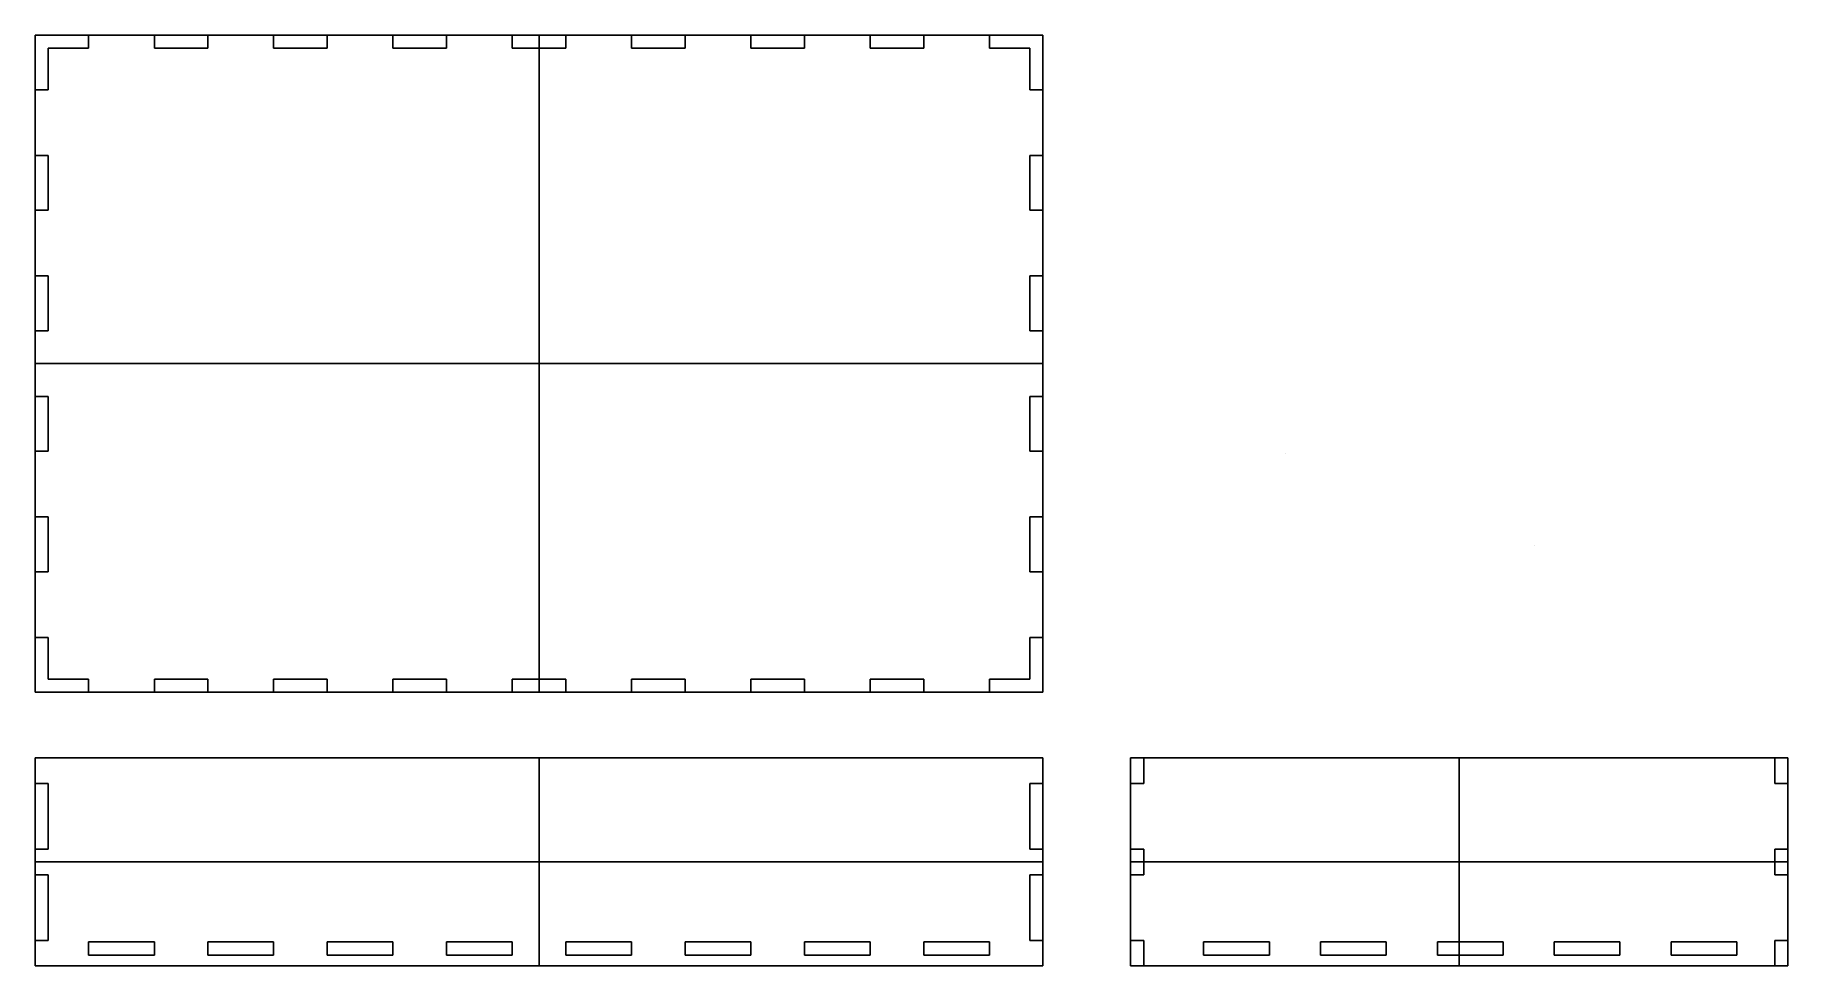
# Model space of a CAD drawing. Header units: millimetres. Extents: x 0 to 800, y -125 to 300.
import ezdxf

# ---------------------------------------------------------------- set-up
doc = ezdxf.new("R2010")
doc.units = ezdxf.units.MM
doc.layers.get('0').update_dxf_attribs({"lineweight": 25, "true_color": 0xffffff})
doc.layers.add('guides', color=1, linetype='Continuous', lineweight=25, true_color=0xff0000)

msp = doc.modelspace()

# ---------------------------------------------------------------- linework, layer by layer
for p, q in [((24.44, 294), (24.44, 300)), ((24.44, 300), (54.44, 300)), ((54.44, 300), (54.44, 294)), ((78.89, 294), (78.89, 300)), ((78.89, 300), (108.89, 300)), ((108.89, 300), (108.89, 294)), ((133.33, 294), (133.33, 300)), ((133.33, 300), (163.33, 300)), ((163.33, 300), (163.33, 294)), ((187.78, 294), (187.78, 300)), ((187.78, 300), (217.78, 300)), ((217.78, 300), (217.78, 294)), ((242.22, 294), (242.22, 300)), ((242.22, 300), (272.22, 300)), ((272.22, 300), (272.22, 294)), ((296.67, 294), (296.67, 300)), ((296.67, 300), (326.67, 300)), ((326.67, 300), (326.67, 294)), ((351.11, 294), (351.11, 300)), ((351.11, 300), (381.11, 300)), ((381.11, 300), (381.11, 294)), ((405.56, 294), (405.56, 300)), ((405.56, 300), (435.56, 300)), ((435.56, 300), (435.56, 294)), ((6, 275), (6, 294)), ((6, 294), (24.44, 294)), ((54.44, 294), (78.89, 294)), ((108.89, 294), (133.33, 294)), ((163.33, 294), (187.78, 294)), ((217.78, 294), (242.22, 294)), ((272.22, 294), (296.67, 294)), ((326.67, 294), (351.11, 294)), ((381.11, 294), (405.56, 294)), ((435.56, 294), (454, 294)), ((454, 294), (454, 275)), ((0, 245), (0, 275)), ((0, 275), (6, 275)), ((454, 275), (460, 275)), ((460, 275), (460, 245)), ((6, 245), (0, 245)), ((6, 220), (6, 245)), ((460, 245), (454, 245)), ((454, 245), (454, 220)), ((0, 190), (0, 220)), ((0, 220), (6, 220)), ((454, 220), (460, 220)), ((460, 220), (460, 190)), ((6, 190), (0, 190)), ((6, 165), (6, 190)), ((460, 190), (454, 190)), ((454, 190), (454, 165)), ((0, 135), (0, 165)), ((0, 165), (6, 165)), ((454, 165), (460, 165)), ((460, 165), (460, 135)), ((6, 135), (0, 135)), ((6, 110), (6, 135)), ((460, 135), (454, 135)), ((454, 135), (454, 110)), ((0, 80), (0, 110)), ((0, 110), (6, 110)), ((454, 110), (460, 110)), ((460, 110), (460, 80)), ((460, 80), (454, 80)), ((454, 80), (454, 55)), ((6, 80), (0, 80)), ((6, 55), (6, 80)), ((0, 25), (0, 55)), ((0, 55), (6, 55)), ((454, 55), (460, 55)), ((460, 55), (460, 25)), ((6, 25), (0, 25)), ((6, 6), (6, 25)), ((460, 25), (454, 25)), ((454, 25), (454, 6)), ((24.44, 6), (6, 6)), ((24.44, 0), (24.44, 6)), ((54.44, 0), (24.44, 0)), ((78.89, 6), (54.44, 6)), ((54.44, 6), (54.44, 0)), ((78.89, 0), (78.89, 6)), ((108.89, 0), (78.89, 0)), ((133.33, 6), (108.89, 6)), ((108.89, 6), (108.89, 0)), ((133.33, 0), (133.33, 6)), ((163.33, 0), (133.33, 0)), ((187.78, 6), (163.33, 6)), ((163.33, 6), (163.33, 0)), ((187.78, 0), (187.78, 6)), ((217.78, 0), (187.78, 0)), ((242.22, 6), (217.78, 6)), ((217.78, 6), (217.78, 0)), ((242.22, 0), (242.22, 6)), ((272.22, 0), (242.22, 0)), ((296.67, 6), (272.22, 6)), ((272.22, 6), (272.22, 0)), ((296.67, 0), (296.67, 6)), ((326.67, 0), (296.67, 0)), ((351.11, 6), (326.67, 6)), ((326.67, 6), (326.67, 0)), ((351.11, 0), (351.11, 6)), ((381.11, 0), (351.11, 0)), ((405.56, 6), (381.11, 6)), ((381.11, 6), (381.11, 0)), ((405.56, 0), (405.56, 6)), ((454, 6), (435.56, 6)), ((435.56, 6), (435.56, 0)), ((435.56, 0), (405.56, 0)), ((0, -41.67), (0, -30)), ((0, -30), (460, -30)), ((460, -30), (460, -41.67)), ((506, -30), (506, -41.67)), ((794, -30), (506, -30)), ((794, -41.67), (794, -30)), ((6, -41.67), (0, -41.67)), ((6, -71.67), (6, -41.67)), ((460, -41.67), (454, -41.67)), ((454, -41.67), (454, -71.67)), ((506, -41.67), (500, -41.67)), ((500, -41.67), (500, -71.67)), ((800, -41.67), (794, -41.67)), ((800, -71.67), (800, -41.67)), ((0, -83.33), (0, -71.67)), ((0, -71.67), (6, -71.67)), ((454, -71.67), (460, -71.67)), ((460, -71.67), (460, -83.33)), ((500, -71.67), (506, -71.67)), ((506, -71.67), (506, -83.33)), ((794, -83.33), (794, -71.67)), ((794, -71.67), (800, -71.67)), ((6, -83.33), (0, -83.33)), ((6, -113.33), (6, -83.33)), ((460, -83.33), (454, -83.33)), ((454, -83.33), (454, -113.33)), ((506, -83.33), (500, -83.33)), ((500, -83.33), (500, -113.33)), ((800, -83.33), (794, -83.33)), ((800, -113.33), (800, -83.33)), ((0, -125), (0, -113.33)), ((0, -113.33), (6, -113.33)), ((24.44, -114), (54.44, -114)), ((24.44, -114), (24.44, -120)), ((24.44, -120), (54.44, -120)), ((54.44, -120), (54.44, -114)), ((78.89, -114), (108.89, -114)), ((78.89, -114), (78.89, -120)), ((78.89, -120), (108.89, -120)), ((108.89, -120), (108.89, -114)), ((133.33, -114), (163.33, -114)), ((133.33, -114), (133.33, -120)), ((133.33, -120), (163.33, -120)), ((163.33, -120), (163.33, -114)), ((187.78, -114), (217.78, -114)), ((187.78, -114), (187.78, -120)), ((187.78, -120), (217.78, -120)), ((217.78, -120), (217.78, -114)), ((242.22, -114), (272.22, -114)), ((242.22, -114), (242.22, -120)), ((242.22, -120), (272.22, -120)), ((272.22, -120), (272.22, -114)), ((296.67, -114), (326.67, -114)), ((296.67, -114), (296.67, -120)), ((296.67, -120), (326.67, -120)), ((326.67, -120), (326.67, -114)), ((351.11, -114), (381.11, -114)), ((351.11, -114), (351.11, -120)), ((351.11, -120), (381.11, -120)), ((381.11, -120), (381.11, -114)), ((405.56, -114), (435.56, -114)), ((405.56, -114), (405.56, -120)), ((405.56, -120), (435.56, -120)), ((435.56, -120), (435.56, -114)), ((454, -113.33), (460, -113.33)), ((460, -113.33), (460, -125)), ((500, -113.33), (506, -113.33)), ((506, -113.33), (506, -125)), ((533.33, -114), (563.33, -114)), ((533.33, -114), (533.33, -120)), ((533.33, -120), (563.33, -120)), ((563.33, -120), (563.33, -114)), ((586.67, -114), (616.67, -114)), ((586.67, -114), (586.67, -120)), ((586.67, -120), (616.67, -120)), ((616.67, -120), (616.67, -114)), ((640, -114), (670, -114)), ((640, -114), (640, -120)), ((640, -120), (670, -120)), ((670, -120), (670, -114)), ((693.33, -114), (723.33, -114)), ((693.33, -114), (693.33, -120)), ((693.33, -120), (723.33, -120)), ((723.33, -120), (723.33, -114)), ((746.67, -114), (776.67, -114)), ((746.67, -114), (746.67, -120)), ((746.67, -120), (776.67, -120)), ((776.67, -120), (776.67, -114)), ((794, -125), (794, -113.33)), ((794, -113.33), (800, -113.33)), ((460, -125), (0, -125)), ((506, -125), (794, -125))]:
    msp.add_line(p, q)
at = {"layer": 'guides'}
for p, q in [((460, 300), (0, 300)), ((0, 300), (0, 0)), ((230, 0), (230, 300)), ((460, 0), (460, 300)), ((460, 150), (0, 150)), ((570.72, 109.07), (570.72, 109.07)), ((684.12, 67.16), (684.12, 67.16)), ((684.12, 67.16), (684.12, 67.16)), ((684.12, 67.16), (684.12, 67.16)), ((684.12, 67.16), (684.12, 67.16)), ((0, 0), (460, 0)), ((0, -30), (460, -30)), ((0, -125), (0, -30)), ((230, -30), (230, -125)), ((460, -30), (460, -125)), ((500, -30), (800, -30)), ((500, -125), (500, -30)), ((650, -30), (650, -125)), ((800, -30), (800, -125)), ((460, -77.5), (0, -77.5)), ((800, -77.5), (500, -77.5)), ((460, -125), (0, -125)), ((800, -125), (500, -125))]:
    msp.add_line(p, q, dxfattribs=at)

doc.saveas('drawing.dxf')
